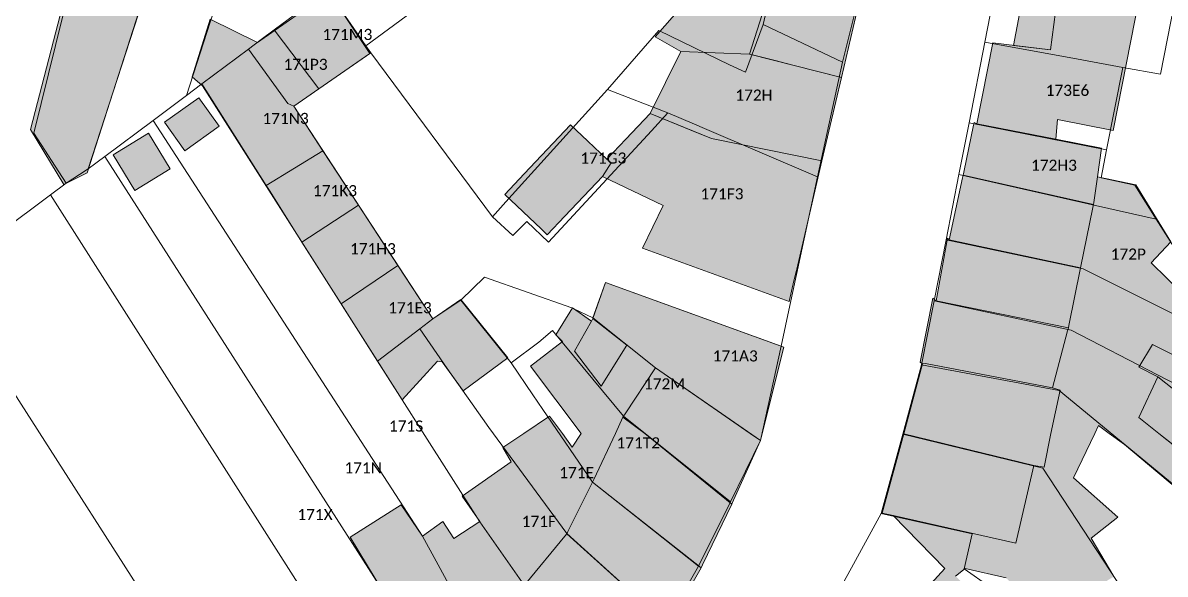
# Model space of a CAD drawing. Header units: metres. Extents: x 113120 to 240396, y 120329 to 242116.
# Drawn here: x 113439.7 to 113522, y 121664.9 to 121704.6 of the extents above; entities that cross this region are included whole.
import ezdxf

# ---------------------------------------------------------------- set-up
doc = ezdxf.new("R2010")
doc.units = ezdxf.units.M
doc.header["$LTSCALE"] = 3
for name, color, linetype, lineweight in [('Bpn_CaPa', 78, 'Continuous', 0), ('Bpn_ReBu', 4, 'Continuous', 0), ('Bpt_CaNu', 7, 'Continuous', 0), ('Hachure bâtiment', 11, 'Continuous', 0)]:
    doc.layers.add(name, color=color, linetype=linetype, lineweight=lineweight)
doc.styles.add('Legend', font='')
doc.styles.get('Legend').set_extended_font_data('Calibri')

msp = doc.modelspace()

# ---------------------------------------------------------------- hatches: boundary and pattern name
at = {"layer": 'Hachure bâtiment'}
h = msp.add_hatch(color=256, dxfattribs=at)
h.dxf.hatch_style = 1
h.paths.add_polyline_path([(113448.253, 121735.385), (113457.18, 121733.559), (113448.888, 121707.927), (113444.352, 121693.774), (113442.675, 121692.925), (113440.273, 121696.884), (113445.216, 121715.968)])
h = msp.add_hatch(color=256, dxfattribs=at)
h.dxf.hatch_style = 1
h.paths.add_polyline_path([(113497.848, 121725.241), (113498.319, 121725.145), (113498.842, 121725.038), (113500.792, 121724.639), (113502.599, 121724.27), (113503.765, 121722.513), (113501.621, 121713.321), (113500.681, 121709.29), (113498.66, 121700.631), (113495.158, 121701.523), (113493.885, 121701.846), (113493.126, 121702.04), (113492.749, 121702.136), (113492.457, 121702.21), (113492.052, 121702.313), (113493.502, 121706.924), (113494.637, 121710.967), (113494.694, 121710.951), (113494.926, 121710.886), (113496.188, 121710.536), (113497.281, 121710.233), (113498.153, 121713.809), (113495.594, 121714.168), (113495.585, 121714.169), (113495.41, 121714.194), (113495.577, 121715.191), (113495.514, 121715.206), (113496.002, 121719.938)])
h = msp.add_hatch(color=256, dxfattribs=at)
h.dxf.hatch_style = 1
h.paths.add_polyline_path([(113513.717, 121702.618), (113511.049, 121702.939), (113512.267, 121709.416), (113514.567, 121709.018)], flags=16)
h.paths.add_polyline_path([(113520.807, 121710.141), (113525.717, 121709.251), (113525.617, 121708.901), (113530.346, 121707.971), (113537.218, 121706.621), (113536.684, 121703.118), (113530.484, 121704.001), (113529.824, 121699.564), (113527.784, 121699.668), (113528.317, 121705.718), (113526.084, 121706.118), (113524.984, 121702.318), (113523.067, 121702.651), (113523.534, 121705.468), (113520.134, 121706.468), (113518.234, 121696.818), (113514.217, 121697.601), (113514.1, 121696.179), (113508.412, 121697.296), (113509.567, 121703.118), (113513.717, 121702.618), (113514.567, 121709.018), (113510.334, 121709.751), (113510.734, 121711.968)])
h = msp.add_hatch(color=256, dxfattribs=at)
h.dxf.hatch_style = 1
h.paths.add_polyline_path([(113492.052, 121702.313), (113487.101, 121702.507), (113485.243, 121703.558), (113489.623, 121708.555), (113493.502, 121706.924)])
h = msp.add_hatch(color=256, dxfattribs=at)
h.dxf.hatch_style = 1
h.paths.add_polyline_path([(113464.708, 121702.36), (113459.234, 121698.568), (113469.234, 121683.251), (113471.25, 121684.651), (113474.634, 121680.451), (113471.434, 121678.068), (113469.917, 121680.168), (113469.584, 121680.201), (113467.034, 121677.418), (113452.65, 121700.026), (113451.917, 121700.668), (113453.217, 121704.818), (113456.617, 121703.151), (113461.767, 121706.768)])
h = msp.add_hatch(color=256, dxfattribs=at)
h.dxf.hatch_style = 1
h.paths.add_polyline_path([(113497.263, 121694.637), (113489.3, 121696.229), (113484.889, 121698.043), (113487.101, 121702.507), (113492.052, 121702.313), (113498.661, 121700.631), (113498.257, 121698.9)])
h = msp.add_hatch(color=256, dxfattribs=at)
h.dxf.hatch_style = 1
h.paths.add_polyline_path([(113453.867, 121697.118), (113451.384, 121695.351), (113449.917, 121697.401), (113452.384, 121699.168)], flags=17)
h = msp.add_hatch(color=256, dxfattribs=at)
h.dxf.hatch_style = 1
h.paths.add_polyline_path([(113481.455, 121693.498), (113482.071, 121694.482), (113481.782, 121694.754), (113483.147, 121696.199), (113484.889, 121698.043), (113488.355, 121696.617), (113489.3, 121696.229), (113497.263, 121694.637), (113495.44, 121686.821), (113495.42, 121686.737), (113495.247, 121685.996), (113494.899, 121684.502), (113484.329, 121688.333), (113485.825, 121691.411)])
h = msp.add_hatch(color=256, dxfattribs=at)
h.dxf.hatch_style = 1
h.paths.add_polyline_path([(113481.455, 121693.498), (113478.755, 121690.639), (113477.485, 121689.295), (113477.031, 121689.724), (113474.414, 121692.196), (113475.817, 121693.682), (113479.166, 121697.226), (113480.411, 121696.049), (113481.782, 121694.754), (113482.071, 121694.482)])
h = msp.add_hatch(color=256, dxfattribs=at)
h.dxf.hatch_style = 1
h.paths.add_polyline_path([(113508.412, 121697.296), (113514.1, 121696.179), (113517.384, 121695.534), (113517.099, 121693.484), (113516.841, 121691.633), (113516.82, 121691.484), (113507.439, 121693.598), (113507.484, 121693.818), (113508.174, 121697.191), (113508.221, 121697.382)])
h = msp.add_hatch(color=256, dxfattribs=at)
h.dxf.hatch_style = 1
h.paths.add_polyline_path([(113450.334, 121694.051), (113447.784, 121692.501), (113446.217, 121695.068), (113448.767, 121696.618)])
h = msp.add_hatch(color=256, dxfattribs=at)
h.dxf.hatch_style = 1
h.paths.add_polyline_path([(113519.867, 121692.901), (113522.372, 121688.787), (113520.967, 121687.284), (113523.217, 121685.084), (113523.993, 121686.05), (113526.417, 121682.334), (113525.217, 121681.834), (113526.817, 121680.851), (113525.75, 121679.051), (113521.067, 121681.401), (113520.067, 121679.784), (113521.434, 121679.084), (113520.067, 121676.151), (113521.517, 121675.001), (113524.634, 121672.518), (113524.317, 121671.984), (113525.348, 121671.066), (113526.467, 121670.068), (113524.534, 121668.018), (113523.034, 121669.184), (113524, 121670.051), (113519.034, 121674.201), (113517.95, 121675.001), (113517.174, 121675.574), (113516.9, 121675.001), (113515.367, 121671.801), (113518.567, 121668.984), (113516.634, 121667.451), (113518.284, 121664.701), (113515.517, 121663.018), (113514.784, 121664.051), (113512.784, 121662.251), (113510.534, 121664.601), (113507.567, 121665.268), (113506.867, 121664.734), (113510.317, 121661.434), (113507.417, 121658.368), (113510.134, 121653.951), (113505.767, 121650.951), (113508.317, 121644.951), (113505.5, 121643.901), (113506.684, 121641.368), (113505.017, 121640.684), (113505.217, 121640.434), (113503.184, 121639.301), (113504, 121637.684), (113499.917, 121635.018), (113500.114, 121634.673), (113500.272, 121634.398), (113499.267, 121633.751), (113502.534, 121626.718), (113499.85, 121625.251), (113497.684, 121629.001), (113496.417, 121628.268), (113495.517, 121629.768), (113494.467, 121629.251), (113493.117, 121632.051), (113491.784, 121630.618), (113494.467, 121626.284), (113489.284, 121622.718), (113489.717, 121621.751), (113488.017, 121620.568), (113484.117, 121626.818), (113481.917, 121628.901), (113479.804, 121625.875), (113474.143, 121630.43), (113476.743, 121633.803), (113478.551, 121635.755), (113485.617, 121629.501), (113489.484, 121634.268), (113490.084, 121633.901), (113492.83, 121637.487), (113496.019, 121641.651), (113496.202, 121641.89), (113499.302, 121645.934), (113502.317, 121649.868), (113501.967, 121650.218), (113504.334, 121653.768), (113507.167, 121658.018), (113503.075, 121661.976), (113506.117, 121665.268), (113502.396, 121669.089), (113511.217, 121667.101), (113512.517, 121672.701), (113513.25, 121672.568), (113513.75, 121675.001), (113514.417, 121678.118), (113513.85, 121678.284), (113514.947, 121682.393), (113515.005, 121682.61), (113515.04, 121682.782), (113515.886, 121686.918), (113516.775, 121691.264), (113516.82, 121691.484), (113516.841, 121691.633), (113517.099, 121693.484)])
h.paths.add_polyline_path([(113521.068, 121681.401), (113525.75, 121679.051), (113524.323, 121676.807), (113521.434, 121679.084), (113520.067, 121679.784)], flags=16)
h = msp.add_hatch(color=256, dxfattribs=at)
h.dxf.hatch_style = 1
h.paths.add_polyline_path([(113516.82, 121691.484), (113516.775, 121691.264), (113515.886, 121686.918), (113506.417, 121688.934), (113507.381, 121693.398), (113507.439, 121693.598)])
h = msp.add_hatch(color=256, dxfattribs=at)
h.dxf.hatch_style = 1
h.paths.add_polyline_path([(113506.417, 121688.934), (113515.886, 121686.918), (113515.04, 121682.782), (113515.005, 121682.61), (113505.484, 121684.551), (113506.307, 121689.049)], flags=17)
h = msp.add_hatch(color=256, dxfattribs=at)
h.dxf.hatch_style = 1
h.paths.add_polyline_path([(113494.517, 121681.218), (113492.967, 121675.001), (113492.835, 121674.482), (113492.084, 121675.001), (113485.284, 121679.718), (113483.085, 121676.424), (113482.93, 121676.171), (113482.384, 121675.001), (113480.827, 121671.691), (113480.731, 121671.487), (113480.667, 121671.351), (113478.967, 121667.934), (113478.883, 121667.767), (113478.743, 121667.598), (113475.928, 121664.202), (113475.832, 121664.086), (113475.681, 121663.919), (113472.556, 121660.442), (113472.455, 121660.33), (113472.347, 121660.204), (113469.884, 121657.051), (113466.972, 121653.16), (113466.805, 121652.936), (113461.761, 121660.798), (113465.717, 121663.518), (113463.293, 121667.537), (113466.967, 121669.851), (113468.5, 121667.601), (113469.967, 121668.651), (113470.75, 121667.434), (113472.617, 121668.651), (113471.35, 121670.484), (113474.884, 121672.951), (113474.284, 121673.984), (113475.8, 121675.001), (113477.634, 121676.251), (113478.567, 121675.001), (113479.284, 121674.018), (113479.934, 121675.001), (113476.284, 121679.834), (113478.567, 121681.618), (113478.1, 121682.101), (113479.309, 121684.035), (113480.671, 121683.082), (113479.434, 121680.918), (113481.367, 121678.401), (113483.217, 121681.368), (113480.762, 121683.276), (113481.684, 121685.868)])
h = msp.add_hatch(color=256, dxfattribs=at)
h.dxf.hatch_style = 1
h.paths.add_polyline_path([(113505.484, 121684.551), (113515.005, 121682.61), (113514.947, 121682.393), (113513.85, 121678.284), (113504.708, 121680.031), (113504.512, 121680.009), (113504.344, 121680.124), (113505.24, 121684.736)], flags=17)
h = msp.add_hatch(color=256, dxfattribs=at)
h.dxf.hatch_style = 1
h.paths.add_polyline_path([(113483.217, 121681.368), (113481.367, 121678.401), (113479.434, 121680.918), (113480.671, 121683.082), (113480.762, 121683.276)], flags=17)
h = msp.add_hatch(color=256, dxfattribs=at)
h.dxf.hatch_style = 1
h.paths.add_polyline_path([(113521.434, 121679.084), (113524.323, 121676.807), (113522.618, 121674.124), (113521.517, 121675.001), (113520.067, 121676.151)], flags=17)
h.paths.add_polyline_path([(113521.068, 121681.401), (113525.75, 121679.051), (113524.323, 121676.807), (113521.434, 121679.084), (113520.067, 121679.784)], flags=16)
h = msp.add_hatch(color=256, dxfattribs=at)
h.dxf.hatch_style = 1
h.paths.add_polyline_path([(113492.084, 121675.001), (113492.835, 121674.482), (113490.894, 121670.189), (113490.769, 121669.917), (113484.517, 121675.001), (113482.93, 121676.171), (113483.085, 121676.424), (113485.284, 121679.718)], flags=17)
h = msp.add_hatch(color=256, dxfattribs=at)
h.dxf.hatch_style = 1
h.paths.add_polyline_path([(113513.85, 121678.284), (113514.417, 121678.118), (113513.75, 121675.001), (113513.25, 121672.568), (113512.517, 121672.701), (113503.15, 121674.979), (113504.512, 121680.009), (113504.708, 121680.031)], flags=17)
h = msp.add_hatch(color=256, dxfattribs=at)
h.dxf.hatch_style = 1
h.paths.add_polyline_path([(113484.517, 121675.001), (113490.769, 121669.917), (113488.664, 121665.537), (113488.567, 121665.334), (113480.731, 121671.487), (113480.827, 121671.691), (113482.384, 121675.001), (113482.93, 121676.171)], flags=17)
h = msp.add_hatch(color=256, dxfattribs=at)
h.dxf.hatch_style = 1
h.paths.add_polyline_path([(113512.517, 121672.701), (113511.217, 121667.101), (113502.396, 121669.089), (113501.6, 121669.268), (113503.15, 121674.979)], flags=17)
h = msp.add_hatch(color=256, dxfattribs=at)
h.dxf.hatch_style = 1
h.paths.add_polyline_path([(113488.567, 121665.334), (113488.477, 121665.17), (113486.286, 121661.335), (113486.186, 121661.199), (113478.883, 121667.767), (113478.967, 121667.934), (113480.667, 121671.351), (113480.731, 121671.487)], flags=17)
h = msp.add_hatch(color=256, dxfattribs=at)
h.dxf.hatch_style = 1
h.paths.add_polyline_path([(113486.186, 121661.199), (113486.07, 121661.052), (113483.254, 121657.498), (113475.832, 121664.086), (113475.928, 121664.202), (113478.743, 121667.598), (113478.883, 121667.767)], flags=17)

# ---------------------------------------------------------------- linework, layer by layer
at = {"layer": 'Bpn_CaPa'}
for points in [[(113443.328, 121735.882), (113449.492, 121734.583), (113445.218, 121715.667), (113440.518, 121696.617), (113442.835, 121693.017), (113441.711, 121692.179), (113438.094, 121689.478), (113432.197, 121699.847), (113437.046, 121702.779), (113438.709, 121710.465), (113443.328, 121735.882)], [(113449.492, 121734.583), (113456.536, 121733.194), (113451.425, 121716.912), (113448.935, 121707.967), (113444.435, 121694.05), (113443.811, 121693.647), (113442.835, 121693.017), (113440.518, 121696.617), (113445.218, 121715.667), (113449.492, 121734.583)], [(113445.627, 121694.938), (113444.435, 121694.05), (113448.935, 121707.967), (113451.425, 121716.912), (113456.536, 121733.194), (113463.234, 121731.873), (113459.926, 121722.268), (113459.002, 121719.873), (113453.718, 121706.167), (113451.497, 121699.325), (113449.106, 121697.538), (113445.627, 121694.938)], [(113463.835, 121708.63), (113461.66, 121706.924), (113457.813, 121704.048), (113456.89, 121703.357), (113455.96, 121702.662), (113452.616, 121700.161), (113451.497, 121699.325), (113453.718, 121706.167), (113459.002, 121719.873), (113459.926, 121722.268), (113463.234, 121731.873), (113469.507, 121730.636), (113467.294, 121720.371), (113466.18, 121716.591), (113465.036, 121712.707), (113464.929, 121712.344), (113464.62, 121711.294), (113463.835, 121708.63)], [(113463.835, 121708.63), (113465.153, 121709.663), (113466.612, 121710.808), (113470.192, 121713.682), (113477.283, 121719.286), (113479.903, 121721.401), (113481.668, 121728.194), (113486.13, 121727.272), (113483.941, 121717.481), (113475.551, 121711.133), (113473.5, 121709.601), (113464.426, 121702.909), (113461.66, 121706.924), (113463.835, 121708.63)], [(113493.018, 121704.45), (113491.746, 121701.005), (113490.6, 121701.531), (113485.518, 121704.017), (113481.818, 121699.767), (113474.509, 121691.666), (113473.547, 121690.592), (113464.768, 121702.4), (113464.426, 121702.909), (113473.5, 121709.601), (113475.551, 121711.133), (113483.941, 121717.481), (113486.13, 121727.272), (113497.937, 121724.829), (113496.782, 121719.691), (113496.556, 121719.742), (113495.516, 121715.25), (113493.018, 121704.45)], [(113493.018, 121704.45), (113495.516, 121715.25), (113496.556, 121719.742), (113496.782, 121719.691), (113497.937, 121724.829), (113502.459, 121723.879), (113503.412, 121722.281), (113501.568, 121713.083), (113498.742, 121701.743), (113493.018, 121704.45)], [(113518.92, 121701.358), (113515.968, 121701.893), (113508.982, 121703.16), (113510.702, 121711.941), (113512.651, 121721.897), (113522.569, 121719.934), (113520.645, 121710.138), (113519.931, 121706.505), (113522.637, 121706.014), (113521.626, 121700.867), (113518.92, 121701.358)], [(113517.755, 121695.428), (113518.92, 121701.358), (113521.626, 121700.867), (113522.637, 121706.014), (113519.931, 121706.505), (113520.645, 121710.138), (113522.569, 121719.934), (113527.482, 121718.991), (113525.651, 121709.23), (113525.094, 121706.263), (113527.068, 121681.397), (113521.337, 121690.43), (113519.801, 121692.88), (113517.356, 121693.395), (113517.755, 121695.428)], [(113464.426, 121702.909), (113464.768, 121702.4), (113461.024, 121699.807), (113457.813, 121704.048), (113461.66, 121706.924), (113464.426, 121702.909)], [(113493.018, 121704.45), (113498.742, 121701.743), (113496.951, 121693.474), (113488.803, 121696.96), (113488.085, 121697.267), (113486.173, 121698.089), (113481.818, 121699.767), (113485.518, 121704.017), (113490.6, 121701.531), (113491.746, 121701.005), (113493.018, 121704.45)], [(113459.235, 121698.567), (113458.809, 121698.744), (113455.96, 121702.662), (113456.89, 121703.357), (113457.813, 121704.048), (113461.024, 121699.807), (113459.235, 121698.567)], [(113517.755, 121695.428), (113507.849, 121697.373), (113508.982, 121703.16), (113515.968, 121701.893), (113518.92, 121701.358), (113517.755, 121695.428)], [(113457.237, 121692.86), (113452.616, 121700.161), (113455.96, 121702.662), (113458.809, 121698.744), (113459.235, 121698.567), (113461.332, 121695.356), (113457.237, 121692.86)], [(113469.235, 121683.25), (113466.733, 121687.086), (113463.894, 121691.433), (113461.332, 121695.356), (113459.235, 121698.567), (113461.024, 121699.807), (113464.768, 121702.4), (113473.547, 121690.592), (113474.997, 121689.261), (113476.009, 121690.251), (113477.576, 121688.772), (113481.768, 121693.3), (113484.981, 121696.784), (113486.173, 121698.089), (113488.085, 121697.267), (113488.803, 121696.96), (113496.951, 121693.474), (113494.946, 121684.212), (113494.313, 121681.291), (113481.685, 121685.867), (113480.756, 121683.324), (113479.351, 121684), (113479.256, 121684.034), (113472.968, 121686.25), (113471.268, 121684.6), (113469.235, 121683.25)], [(113457.237, 121692.86), (113457.522, 121692.411), (113459.817, 121688.784), (113462.639, 121684.325), (113465.264, 121680.2), (113467.035, 121677.417), (113468.489, 121675.111), (113472.618, 121668.65), (113475.818, 121664.067), (113483.053, 121657.671), (113480.116, 121654.024), (113472.456, 121660.329), (113469.475, 121665.808), (113468.501, 121667.6), (113449.106, 121697.538), (113451.497, 121699.325), (113452.616, 121700.161), (113457.237, 121692.86)], [(113473.547, 121690.592), (113474.509, 121691.666), (113481.818, 121699.767), (113486.173, 121698.089), (113484.981, 121696.784), (113481.768, 121693.3), (113477.576, 121688.772), (113476.009, 121690.251), (113474.997, 121689.261), (113473.547, 121690.592)], [(113477.262, 121650.478), (113469.887, 121657.048), (113468.053, 121659.893), (113466.573, 121662.191), (113465.75, 121663.467), (113445.627, 121694.938), (113449.106, 121697.538), (113468.501, 121667.6), (113469.475, 121665.808), (113472.456, 121660.329), (113480.116, 121654.024), (113477.262, 121650.478)], [(113517.755, 121695.428), (113517.356, 121693.395), (113519.801, 121692.88), (113521.337, 121690.43), (113516.967, 121691.415), (113507.117, 121693.635), (113507.849, 121697.373), (113517.755, 121695.428)], [(113459.817, 121688.784), (113457.522, 121692.411), (113457.237, 121692.86), (113461.332, 121695.356), (113463.894, 121691.433), (113459.817, 121688.784)], [(113474.061, 121646.503), (113466.773, 121652.892), (113465.059, 121655.562), (113463.692, 121657.692), (113462.421, 121659.672), (113441.711, 121692.179), (113442.835, 121693.017), (113443.811, 121693.647), (113444.435, 121694.05), (113445.627, 121694.938), (113465.75, 121663.467), (113466.573, 121662.191), (113468.053, 121659.893), (113469.887, 121657.048), (113477.262, 121650.478), (113474.061, 121646.503)], [(113527.068, 121681.397), (113523.312, 121683.234), (113516.069, 121686.844), (113506.199, 121688.946), (113507.117, 121693.635), (113516.967, 121691.415), (113521.337, 121690.43), (113527.068, 121681.397)], [(113474.061, 121646.503), (113471.035, 121642.743), (113467.736, 121638.622), (113463.918, 121641.85), (113460.118, 121645.15), (113455.435, 121652.35), (113433.754, 121686.232), (113434.283, 121686.628), (113435.18, 121687.326), (113438.094, 121689.478), (113441.711, 121692.179), (113462.421, 121659.672), (113463.692, 121657.692), (113465.059, 121655.562), (113466.773, 121652.892), (113474.061, 121646.503)], [(113462.639, 121684.325), (113459.817, 121688.784), (113463.894, 121691.433), (113466.733, 121687.086), (113462.639, 121684.325)], [(113505.338, 121684.546), (113506.199, 121688.946), (113516.069, 121686.844), (113523.312, 121683.234), (113527.068, 121681.397), (113534.824, 121680.262), (113532.973, 121672.157), (113532.151, 121673.713), (113521.424, 121679.227), (113515.201, 121682.426), (113505.338, 121684.546)], [(113462.639, 121684.325), (113466.733, 121687.086), (113469.235, 121683.25), (113468.311, 121682.541), (113465.264, 121680.2), (113462.639, 121684.325)], [(113430.306, 121683.664), (113433.754, 121686.232), (113455.435, 121652.35), (113460.118, 121645.15), (113463.918, 121641.85), (113467.736, 121638.622), (113464.49, 121634.567), (113461.225, 121630.55), (113453.285, 121636.5), (113449.635, 121641.85), (113429.114, 121670.306), (113426.688, 121673.67), (113431.964, 121677.425), (113428.744, 121682.497), (113430.306, 121683.664)], [(113490.666, 121670.09), (113482.962, 121676.238), (113477.855, 121682.411), (113476.881, 121681.568), (113474.881, 121680.088), (113471.268, 121684.6), (113472.968, 121686.25), (113479.256, 121684.034), (113479.351, 121684), (113480.756, 121683.324), (113485.285, 121679.717), (113492.835, 121674.483), (113490.666, 121670.09)], [(113494.313, 121681.291), (113492.835, 121674.483), (113485.285, 121679.717), (113480.756, 121683.324), (113481.685, 121685.867), (113494.313, 121681.291)], [(113488.371, 121665.442), (113486.016, 121661.353), (113478.901, 121667.799), (113473.276, 121675.429), (113472.079, 121677.144), (113470.269, 121679.681), (113468.311, 121682.541), (113469.235, 121683.25), (113471.268, 121684.6), (113474.881, 121680.088), (113476.445, 121677.788), (113477.163, 121676.732), (113480.732, 121671.486), (113488.371, 121665.442)], [(113552.764, 121640.085), (113546.696, 121636.364), (113525.401, 121668.997), (113523.446, 121670.607), (113514.351, 121678.097), (113504.434, 121679.93), (113505.338, 121684.546), (113515.201, 121682.426), (113521.424, 121679.227), (113532.151, 121673.713), (113532.973, 121672.157), (113535.92, 121666.578), (113552.764, 121640.085)], [(113468.311, 121682.541), (113470.269, 121679.681), (113472.079, 121677.144), (113473.276, 121675.429), (113478.901, 121667.799), (113486.016, 121661.353), (113483.053, 121657.671), (113475.818, 121664.067), (113472.618, 121668.65), (113468.489, 121675.111), (113467.035, 121677.417), (113465.264, 121680.2), (113468.311, 121682.541)], [(113488.371, 121665.442), (113480.732, 121671.486), (113477.163, 121676.732), (113476.445, 121677.788), (113474.881, 121680.088), (113476.881, 121681.568), (113477.855, 121682.411), (113482.962, 121676.238), (113490.666, 121670.09), (113488.371, 121665.442)], [(113546.696, 121636.364), (113539.788, 121631.932), (113513.175, 121672.505), (113503.076, 121674.949), (113504.434, 121679.93), (113514.351, 121678.097), (113523.446, 121670.607), (113525.401, 121668.997), (113546.696, 121636.364)], [(113539.788, 121631.932), (113530.847, 121626.299), (113511.078, 121661.022), (113509.353, 121663.952), (113507.501, 121665.247), (113508.07, 121667.774), (113501.534, 121669.247), (113503.076, 121674.949), (113513.175, 121672.505), (113539.788, 121631.932)], [(113526.347, 121623.466), (113520.143, 121635.428), (113514.452, 121632.162), (113508.517, 121645.029), (113504.604, 121653.511), (113496.152, 121659.443), (113499.376, 121665.317), (113501.534, 121669.247), (113508.07, 121667.774), (113507.501, 121665.247), (113509.353, 121663.952), (113511.078, 121661.022), (113530.847, 121626.299), (113526.347, 121623.466)]]:
    msp.add_lwpolyline(points, close=True, dxfattribs=at)
at = {"layer": 'Bpn_ReBu'}
for points in [[(113448.253, 121735.385), (113457.18, 121733.559), (113448.888, 121707.927), (113444.352, 121693.774), (113442.675, 121692.925), (113440.273, 121696.884), (113445.216, 121715.968), (113448.253, 121735.385)], [(113513.717, 121702.618), (113511.049, 121702.939), (113512.267, 121709.416), (113514.567, 121709.018), (113513.717, 121702.618)], [(113492.052, 121702.313), (113487.101, 121702.507), (113485.243, 121703.558), (113489.623, 121708.555), (113493.502, 121706.924), (113492.052, 121702.313)], [(113464.708, 121702.36), (113459.234, 121698.568), (113469.234, 121683.251), (113471.25, 121684.651), (113474.634, 121680.451), (113471.434, 121678.068), (113469.917, 121680.168), (113469.584, 121680.201), (113467.034, 121677.418), (113452.65, 121700.026), (113451.917, 121700.668), (113453.217, 121704.818), (113456.617, 121703.151), (113461.767, 121706.768), (113464.708, 121702.36)], [(113497.263, 121694.637), (113489.3, 121696.229), (113484.889, 121698.043), (113487.101, 121702.507), (113492.052, 121702.313), (113498.661, 121700.631), (113498.257, 121698.9), (113497.263, 121694.637)], [(113453.867, 121697.118), (113451.384, 121695.351), (113449.917, 121697.401), (113452.384, 121699.168), (113453.867, 121697.118)], [(113481.455, 121693.498), (113482.071, 121694.482), (113481.782, 121694.754), (113483.147, 121696.199), (113484.889, 121698.043), (113488.355, 121696.617), (113489.3, 121696.229), (113497.263, 121694.637), (113495.44, 121686.821), (113495.42, 121686.737), (113495.247, 121685.996), (113494.899, 121684.502), (113484.329, 121688.333), (113485.825, 121691.411), (113481.455, 121693.498)], [(113481.455, 121693.498), (113478.755, 121690.639), (113477.485, 121689.295), (113477.031, 121689.724), (113474.414, 121692.196), (113475.817, 121693.682), (113479.166, 121697.226), (113480.411, 121696.049), (113481.782, 121694.754), (113482.071, 121694.482), (113481.455, 121693.498)], [(113508.412, 121697.296), (113514.1, 121696.179), (113517.384, 121695.534), (113517.099, 121693.484), (113516.841, 121691.633), (113516.82, 121691.484), (113507.439, 121693.598), (113507.484, 121693.818), (113508.174, 121697.191), (113508.221, 121697.382), (113508.412, 121697.296)], [(113450.334, 121694.051), (113447.784, 121692.501), (113446.217, 121695.068), (113448.767, 121696.618), (113450.334, 121694.051)], [(113516.82, 121691.484), (113516.775, 121691.264), (113515.886, 121686.918), (113506.417, 121688.934), (113507.381, 121693.398), (113507.439, 121693.598), (113516.82, 121691.484)], [(113506.417, 121688.934), (113515.886, 121686.918), (113515.04, 121682.782), (113515.005, 121682.61), (113505.484, 121684.551), (113506.307, 121689.049), (113506.417, 121688.934)], [(113505.484, 121684.551), (113515.005, 121682.61), (113514.947, 121682.393), (113513.85, 121678.284), (113504.708, 121680.031), (113504.512, 121680.009), (113504.344, 121680.124), (113505.24, 121684.736), (113505.484, 121684.551)], [(113483.217, 121681.368), (113481.367, 121678.401), (113479.434, 121680.918), (113480.671, 121683.082), (113480.762, 121683.276), (113483.217, 121681.368)], [(113521.068, 121681.401), (113525.75, 121679.051), (113524.323, 121676.807), (113521.434, 121679.084), (113520.067, 121679.784), (113521.068, 121681.401)], [(113492.084, 121675.001), (113492.835, 121674.482), (113490.894, 121670.189), (113490.769, 121669.917), (113484.517, 121675.001), (113482.93, 121676.171), (113483.085, 121676.424), (113485.284, 121679.718), (113492.084, 121675.001)], [(113513.85, 121678.284), (113514.417, 121678.118), (113513.75, 121675.001), (113513.25, 121672.568), (113512.517, 121672.701), (113503.15, 121674.979), (113504.512, 121680.009), (113504.708, 121680.031), (113513.85, 121678.284)], [(113521.434, 121679.084), (113524.323, 121676.807), (113522.618, 121674.124), (113521.517, 121675.001), (113520.067, 121676.151), (113521.434, 121679.084)], [(113484.517, 121675.001), (113490.769, 121669.917), (113488.664, 121665.537), (113488.567, 121665.334), (113480.731, 121671.487), (113480.827, 121671.691), (113482.384, 121675.001), (113482.93, 121676.171), (113484.517, 121675.001)], [(113512.517, 121672.701), (113511.217, 121667.101), (113502.396, 121669.089), (113501.6, 121669.268), (113503.15, 121674.979), (113512.517, 121672.701)], [(113488.567, 121665.334), (113488.477, 121665.17), (113486.286, 121661.335), (113486.186, 121661.199), (113478.883, 121667.767), (113478.967, 121667.934), (113480.667, 121671.351), (113480.731, 121671.487), (113488.567, 121665.334)], [(113486.186, 121661.199), (113486.07, 121661.052), (113483.254, 121657.498), (113475.832, 121664.086), (113475.928, 121664.202), (113478.743, 121667.598), (113478.883, 121667.767), (113486.186, 121661.199)]]:
    msp.add_lwpolyline(points, close=True, dxfattribs=at)
for points in [[(113500.681, 121709.29), (113498.66, 121700.631), (113495.158, 121701.523), (113493.885, 121701.846), (113493.126, 121702.04), (113492.749, 121702.136), (113492.457, 121702.21), (113492.052, 121702.313), (113493.502, 121706.924)], [(113520.134, 121706.468), (113518.234, 121696.818), (113514.217, 121697.601), (113514.1, 121696.179), (113508.412, 121697.296), (113509.567, 121703.118), (113513.717, 121702.618), (113514.567, 121709.018)], [(113503.075, 121661.976), (113506.117, 121665.268), (113502.396, 121669.089), (113511.217, 121667.101), (113512.517, 121672.701), (113513.25, 121672.568), (113513.75, 121675.001), (113514.417, 121678.118), (113513.85, 121678.284), (113514.947, 121682.393), (113515.005, 121682.61), (113515.04, 121682.782), (113515.886, 121686.918), (113516.775, 121691.264), (113516.82, 121691.484), (113516.841, 121691.633), (113517.099, 121693.484), (113519.867, 121692.901), (113519.867, 121692.901), (113522.372, 121688.787), (113520.967, 121687.284), (113523.217, 121685.084)], [(113465.717, 121663.518), (113463.293, 121667.537), (113466.967, 121669.851), (113468.5, 121667.601), (113469.967, 121668.651), (113470.75, 121667.434), (113472.617, 121668.651), (113471.35, 121670.484), (113474.884, 121672.951), (113474.284, 121673.984), (113475.8, 121675.001), (113477.634, 121676.251), (113478.567, 121675.001), (113479.284, 121674.018), (113479.934, 121675.001), (113476.284, 121679.834), (113478.567, 121681.618), (113478.1, 121682.101), (113479.309, 121684.035), (113480.671, 121683.082), (113479.434, 121680.918), (113481.367, 121678.401), (113483.217, 121681.368), (113480.762, 121683.276), (113481.684, 121685.868), (113494.517, 121681.218), (113494.517, 121681.218), (113492.967, 121675.001), (113492.835, 121674.482), (113492.084, 121675.001), (113485.284, 121679.718), (113483.085, 121676.424), (113482.93, 121676.171), (113482.384, 121675.001), (113480.827, 121671.691), (113480.731, 121671.487), (113480.667, 121671.351), (113478.967, 121667.934), (113478.883, 121667.767), (113478.743, 121667.598), (113475.928, 121664.202)], [(113525.75, 121679.051), (113521.067, 121681.401), (113520.067, 121679.784), (113521.434, 121679.084), (113520.067, 121676.151), (113521.517, 121675.001), (113524.634, 121672.518)], [(113524, 121670.051), (113519.034, 121674.201), (113517.95, 121675.001), (113517.174, 121675.574), (113516.9, 121675.001), (113515.367, 121671.801), (113518.567, 121668.984), (113516.634, 121667.451), (113518.284, 121664.701)], [(113510.534, 121664.601), (113507.567, 121665.268), (113506.867, 121664.734)]]:
    msp.add_lwpolyline(points, dxfattribs=at)

# ---------------------------------------------------------------- texts
at = {"layer": 'Bpt_CaNu', "char_height": 0.8, "attachment_point": 7, "style": 'Legend'}
for s, insert in [('171M3', (113461.291, 121703.32)), ('171P3', (113458.492, 121701.166)), ('172H', (113491.022, 121698.962)), ('173E6', (113513.37, 121699.294)), ('171N3', (113456.974, 121697.272)), ('171G3', (113479.861, 121694.419)), ('172H3', (113512.313, 121693.902)), ('171K3', (113460.608, 121692.07)), ('171F3', (113488.51, 121691.845)), ('171H3', (113463.275, 121687.893)), ('172P', (113518.049, 121687.516)), ('171E3', (113466.026, 121683.643)), ('171A3', (113489.39, 121680.175)), ('172M', (113484.44, 121678.17)), ('171S', (113466.079, 121675.129)), ('171T2', (113482.466, 121673.926)), ('171N', (113462.872, 121672.129)), ('171E', (113478.341, 121671.78)), ('171X', (113459.486, 121668.77)), ('171F', (113475.64, 121668.272))]:
    msp.add_mtext(s, dxfattribs=dict(at, insert=insert))

doc.saveas('drawing.dxf')
